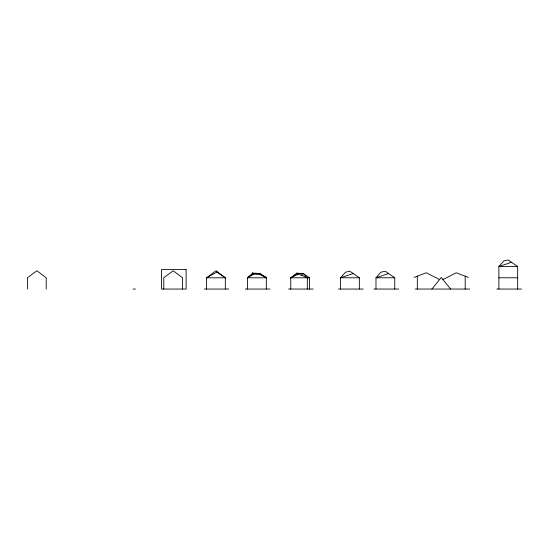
<?xml version="1.0" encoding="UTF-8"?>
<svg xmlns="http://www.w3.org/2000/svg" width="549" height="549" viewBox="0 0 549 549"><rect width="100%" height="100%" fill="white"/><g stroke="black" fill="none" stroke-linecap="round" stroke-linejoin="round"><path stroke-width="0.82" d="M253.254 274.02L252.698 273.066L247.51 277.78L253.48 274.239L253.267 273.965L253.466 274.253M259.718 274.335L259.553 273.45M259.821 274.075L259.787 274.438L253.37 274.157M259.814 274.383L266.327 277.636L266.292 289.048M296.913 273.299L298.059 274.28L301.476 275.241L303.123 273.519L296.858 273.189L290.867 277.938L290.62 277.664M303.007 273.608L303.096 273.505M206.438 277.938L206.609 277.609L206.52 277.966M225.509 277.801L206.41 277.78M266.478 277.801L247.62 277.794M252.76 273.203L252.595 272.922M259.423 273.683L259.409 273.69M307.358 277.712L307.268 289.048M298.011 274.404L298.141 274.383M259.32 273.649L266.279 277.67M298.032 274.287L290.75 277.842L296.892 273.553L303.419 273.553L309.547 277.78L309.547 289.048M307.248 277.918L301.476 275.008M206.541 289.048L206.541 277.78L217.205 271.899L216.972 272.194L225.323 277.78L225.323 289.048M307.207 277.773L303.24 273.484M266.238 277.732L260.164 273.553L253.638 273.553L247.51 277.78M431.912 289.048L441.252 277.465L450.592 289.048M296.968 273.333L296.81 273.079M206.637 277.883L215.929 270.739L225.323 277.78M442.933 279.551L456.253 272.764L468.379 277.43M414.124 277.43L426.257 272.764L439.571 279.551M353.22 273.553L340.565 277.78L340.565 289.048M388.623 273.553L375.976 277.78L375.976 289.048M511.544 262.285L498.89 266.512L498.89 289.048M517.673 266.512L498.89 266.512L503.838 260.926L508.168 259.952L517.673 266.512L517.673 289.048M290.634 277.78L309.547 277.78M359.348 277.78L340.565 277.78L345.513 272.194L349.843 271.22L359.348 277.78L359.348 289.048M394.752 277.78L375.976 277.78L380.917 272.194L385.247 271.22L394.752 277.78L394.752 289.048M498.89 277.78L517.673 277.78M133.084 289.048L135.431 289.048M204.29 289.048L228.864 289.048M245.259 289.048L270.019 289.048M288.513 289.048L313.273 289.048M338.465 289.048L363.225 289.048M373.876 289.048L398.636 289.048M415.216 289.048L469.656 289.048M496.79 289.048L521.55 289.048M252.698 273.066L259.437 273.553M247.51 289.048L247.448 277.835M290.764 277.684L290.764 289.048M465.188 276.202L465.188 289.048M417.322 276.202L417.322 289.048M182.563 289.048L182.563 277.78L173.168 270.739L163.78 277.78L163.78 289.048M46.233 289.048L46.233 277.78L36.838 270.739L27.45 277.78L27.45 289.048M266.1 277.767L266.107 277.732M186.104 269.47L161.53 269.47L161.53 289.048L186.104 289.048L186.104 269.47"/></g></svg>
